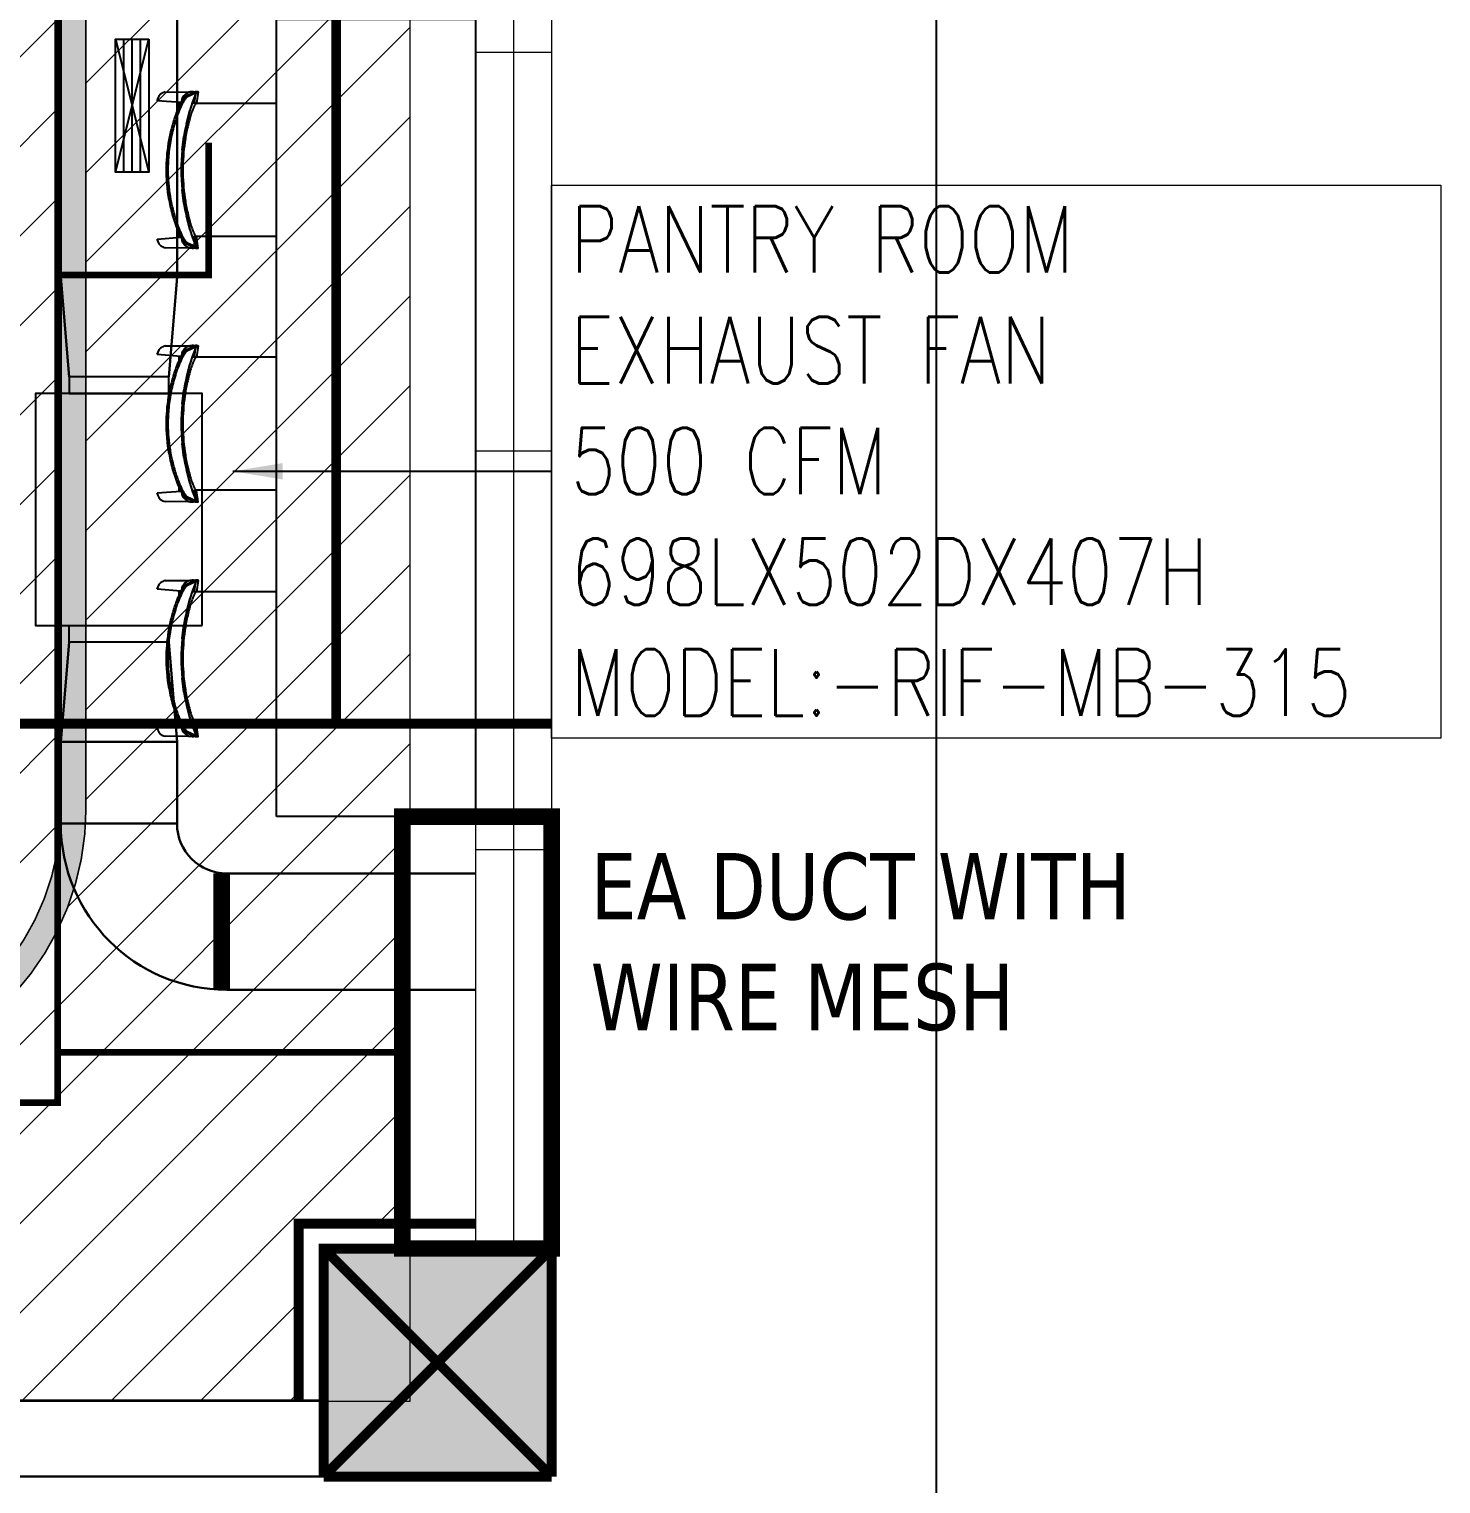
# Model space of a CAD drawing. Header units: millimetres. Extents: x 148480 to 578986, y 39883 to 155062.
# Drawn here: x 255545 to 259796, y 112159 to 116538 of the extents above; entities that cross this region are included whole.
import ezdxf

# ---------------------------------------------------------------- set-up
doc = ezdxf.new("R2010")
doc.units = ezdxf.units.MM
doc.header["$PDMODE"] = 34
doc.header["$PDSIZE"] = -1
doc.linetypes.add('CENTER', pattern=[2, 1.25, -0.25, 0.25, -0.25])
doc.linetypes.add('HIDDEN', pattern=[0.375, 0.25, -0.125])
for name, color, linetype in [('CEN', 252, 'CENTER'), ('CONC-WALL', 1, 'Continuous'), ('HATCH', 8, 'Continuous'), ('Hatch 01_UC', 7, 'Continuous'), ('HVAC-TEXT', 7, 'Continuous'), ('I - MODULAR', 44, 'Continuous'), ('Layer2', 4, 'Continuous'), ('Layer4', 6, 'Continuous'), ('M HVAC DRAIN PIPE', 30, 'Continuous'), ('M-HVAC ELLIPTICAL DUCT', 6, 'Continuous'), ('M-HVAC VRV PIPE', 4, 'Continuous'), ('M-HVAC-GRILLE', 30, 'Continuous')]:
    doc.layers.add(name, color=color, linetype=linetype)
doc.layers.add('glass', color=7, linetype='Continuous', lineweight=0, true_color=0x0000d6)
doc.layers.add('LinearLight', color=7, linetype='Continuous', lineweight=5, true_color=0xb41f08)
for name, color, linetype, lineweight in [('HVAC EA DUCT', 1, 'Continuous', 30), ('M-HVAC-EQUIP TEXT', 7, 'Continuous', 0), ('VRF -COPPER PIPE', 4, 'Continuous', 9)]:
    doc.layers.add(name, color=color, linetype=linetype, lineweight=lineweight)
doc.styles.add('HVAC TEXT', font='Romans.shx', dxfattribs={"width": 0.8, "height": 100})
doc.styles.add('ROMAND', font='romand__.ttf')
doc.styles.get("Standard").update_dxf_attribs({"font": 'arial.ttf'})
doc.dimstyles.new('Vayucon', dxfattribs={"dimtxt": 200, "dimasz": 150, "dimexe": 0, "dimexo": 0, "dimgap": 9e-05, "dimtad": 1, "dimdec": 0, "dimrnd": 5, "dimzin": 0, "dimdsep": 46, "dimtxsty": 'ROMAND', "dimcen": 90, "dimclrd": 42, "dimclre": 8, "dimclrt": 7, "dimadec": 0, "dimazin": 0, "dimtfac": 1, "dimtdec": 0, "dimtofl": 0, "dimtmove": 1, "dimatfit": 0, "dimfxl": 1, "dimtolj": 1, "dimtzin": 0, "dimarcsym": 0})

# ---------------------------------------------------------------- blocks, each defined once
blk = doc.blocks.new('GFC1')
at = {"layer": 'Hatch 01_UC', "linetype": 'Continuous'}
h = blk.add_hatch(color=8, dxfattribs=at)
h.dxf.hatch_style = 1
h.paths.add_polyline_path([(329750.9, 113167.5), (329064.7, 113167.5), (329064.7, 113853.7), (329750.9, 113853.7)])
at = {"layer": 'CEN', "color": 8, "linetype": 'Continuous', "lineweight": 0}
for p, q in [((329064.7, 113167.5), (329064.7, 113853.7)), ((329064.7, 113853.7), (329750.9, 113853.7)), ((329064.7, 113853.7), (329750.9, 113167.5)), ((329750.9, 113853.7), (329064.7, 113167.5)), ((329064.7, 113167.5), (329064.7, 113853.7)), ((329064.7, 113853.7), (329750.9, 113853.7)), ((329064.7, 113853.7), (329750.9, 113167.5)), ((329750.9, 113853.7), (329064.7, 113167.5)), ((329750.9, 113853.7), (329750.9, 113167.5)), ((329750.9, 113853.7), (329750.9, 113167.5)), ((329750.9, 113167.5), (329064.7, 113167.5)), ((329750.9, 113167.5), (329064.7, 113167.5))]:
    blk.add_line(p, q, dxfattribs=at)
at = {"layer": 'CEN', "color": 8, "linetype": 'HIDDEN', "lineweight": 0, "ltscale": 1500}
for points in [[(329102.2, 115433.7), (329102.2, 121385.2)], [(327482.2, 113163.7), (327482.2, 115433.7), (329752.2, 115433.7)]]:
    blk.add_lwpolyline(points, dxfattribs=at)
at = {"layer": 'CEN', "color": 8, "linetype": 'Continuous', "lineweight": 0}
for points in [[(329522.2, 113928.7), (328989.7, 113928.7), (328989.7, 113396.2)], [(329522.2, 113853.7), (329064.7, 113853.7), (329064.7, 113396.2)]]:
    blk.add_lwpolyline(points, dxfattribs=at)
at = {"layer": 'CEN', "color": 8, "linetype": 'Continuous'}
blk.add_point((328995.8, 113426), dxfattribs=at)
at = {"layer": 'CONC-WALL', "color": 8, "linetype": 'Continuous', "lineweight": 30}
for p, q in [((329064.7, 113396.2), (322020.9, 113396.2)), ((329064.7, 113167.5), (322020.9, 113167.5))]:
    blk.add_line(p, q, dxfattribs=at)
at = {"layer": 'DEFPOINTS', "color": 8, "linetype": 'Continuous'}
blk.add_lwpolyline([(330908.9, 62386.8), (289636.8, 62386.8), (289636.8, 144736.9), (330908.9, 144736.9)], close=True, dxfattribs=at)
at = {"layer": 'glass', "color": 8, "linetype": 'Continuous'}
for p, q in [((329522.2, 122978.3), (329522.2, 113853.7)), ((329636.5, 122978.3), (329636.5, 113853.7)), ((329750.9, 122978.3), (329750.9, 113853.7)), ((329750.9, 117453.7), (329522.2, 117453.7)), ((329750.9, 116253.7), (329522.2, 116253.7)), ((329750.9, 115053.7), (329522.2, 115053.7)), ((329750.9, 113853.7), (329522.2, 113853.7))]:
    blk.add_line(p, q, dxfattribs=at)
at = {"layer": 'I - MODULAR', "color": 8, "linetype": 'Continuous'}
for p, q in [((328635, 117302.4), (328562.8, 117308.1)), ((328587.4, 117334.3), (328666.4, 117334.8)), ((328629.5, 117291.5), (328629.5, 117302.8)), ((328657.2, 117334.5), (328667.3, 117334.9)), ((328668.7, 117334.9), (328672.9, 117334.9)), ((328672.9, 117334.9), (328668.7, 117334.9)), ((328673.9, 117332.7), (328680.5, 117332.6)), ((328680.5, 117332.6), (328673.9, 117332.7)), ((328922.2, 117299.8), (328677.5, 117299.8)), ((328681.3, 117300.5), (328681, 117299.8)), ((328686.8, 117334.8), (328681.3, 117300.5)), ((328651.3, 117239), (328661.9, 117279.4)), ((328638.5, 117159.5), (328643.9, 117200.9)), ((328636.1, 117078.9), (328636.1, 117120.7)), ((328643.9, 116998.7), (328638.5, 117040.2)), ((328661.8, 116920.9), (328651.3, 116960.7)), ((328629.5, 116896.8), (328629.5, 116908.2)), ((328680.3, 116865.4), (328675.5, 116899.8)), ((328922.2, 116899.8), (328677.5, 116899.8)), ((328681, 116899.8), (328681.3, 116899.2)), ((328686.8, 116864.8), (328681.3, 116899.2)), ((328562.8, 116891.6), (328635, 116897.3)), ((328666.4, 116864.8), (328587.4, 116865.4)), ((328667.3, 116864.8), (328657.2, 116865.2)), ((328672.9, 116864.8), (328668.7, 116864.8)), ((328668.7, 116864.8), (328672.9, 116864.8)), ((328680.5, 116867.1), (328673.9, 116867)), ((328673.9, 116867), (328680.5, 116867.1)), ((328587.4, 116570.4), (328666.4, 116570.9)), ((328657.2, 116570.6), (328667.3, 116571)), ((328668.7, 116571), (328672.9, 116571)), ((328672.9, 116571), (328668.7, 116571)), ((328673.9, 116568.7), (328680.5, 116568.7)), ((328680.5, 116568.7), (328673.9, 116568.7)), ((328686.8, 116570.9), (328681.3, 116536.6)), ((328635, 116538.5), (328562.8, 116544.1)), ((328629.5, 116527.6), (328629.5, 116538.9)), ((328651.3, 116475), (328661.9, 116515.5)), ((328922.2, 116535.9), (328677.5, 116535.9)), ((328681.3, 116536.6), (328681, 116535.9)), ((328638.5, 116395.5), (328643.9, 116437)), ((328636.1, 116315), (328636.1, 116356.8)), ((328643.9, 116234.8), (328638.5, 116276.3)), ((328661.8, 116157), (328651.3, 116196.8)), ((328562.8, 116127.7), (328635, 116133.4)), ((328629.5, 116132.9), (328629.5, 116144.3)), ((328680.3, 116101.4), (328675.5, 116135.9)), ((328922.2, 116135.9), (328677.5, 116135.9)), ((328681, 116135.9), (328681.3, 116135.3)), ((328686.8, 116100.9), (328681.3, 116135.3)), ((328666.4, 116100.9), (328587.4, 116101.5)), ((328667.3, 116100.9), (328657.2, 116101.3)), ((328672.9, 116100.8), (328668.7, 116100.8)), ((328668.7, 116100.8), (328672.9, 116100.8)), ((328680.5, 116103.2), (328673.9, 116103.1)), ((328673.9, 116103.1), (328680.5, 116103.2)), ((328587.4, 115864.2), (328666.4, 115864.7)), ((328657.2, 115864.4), (328667.3, 115864.8)), ((328668.7, 115864.8), (328672.9, 115864.8)), ((328672.9, 115864.8), (328668.7, 115864.8)), ((328673.9, 115862.6), (328680.5, 115862.5)), ((328680.5, 115862.5), (328673.9, 115862.6)), ((328686.8, 115864.7), (328681.3, 115830.4)), ((328635, 115832.3), (328562.8, 115838)), ((328629.5, 115821.4), (328629.5, 115832.7)), ((328651.3, 115768.9), (328661.9, 115809.3)), ((328922.2, 115829.7), (328677.5, 115829.7)), ((328681.3, 115830.4), (328681, 115829.7)), ((328638.5, 115689.3), (328643.9, 115730.8)), ((328636.1, 115608.8), (328636.1, 115650.6)), ((328643.9, 115528.6), (328638.5, 115570.1)), ((328661.8, 115450.8), (328651.3, 115490.6)), ((328562.8, 115421.5), (328635, 115427.2)), ((328629.5, 115426.7), (328629.5, 115438.1)), ((328680.3, 115395.2), (328675.5, 115429.7)), ((328922.2, 115429.7), (328677.5, 115429.7)), ((328681, 115429.7), (328681.3, 115429.1)), ((328686.8, 115394.7), (328681.3, 115429.1)), ((328666.4, 115394.7), (328587.4, 115395.3)), ((328667.3, 115394.7), (328657.2, 115395.1)), ((328672.9, 115394.7), (328668.7, 115394.7)), ((328668.7, 115394.7), (328672.9, 115394.7)), ((328680.5, 115397), (328673.9, 115396.9)), ((328673.9, 115396.9), (328680.5, 115397))]:
    blk.add_line(p, q, dxfattribs=at)
blk.add_lwpolyline([(328922.2, 115153.7), (328922.2, 117553.7), (329522.2, 117553.7), (329522.2, 115153.7)], close=True, dxfattribs=at)
at = {"layer": 'I - MODULAR', "color": 8, "linetype": 'Continuous', "flags": 128}
for points in [[(328675.2, 117299.8), (328680.1, 117333.9), (328680.2, 117334.3)], [(328675.2, 116535.9), (328680.1, 116570), (328680.2, 116570.4)], [(328675.2, 115829.7), (328680.1, 115863.8), (328680.2, 115864.2)]]:
    blk.add_lwpolyline(points, dxfattribs=at)
at = {"layer": 'I - MODULAR', "color": 8, "linetype": 'Continuous'}
for centre, radius, start, end in [((328594.3, 117303.2), 31.9, 116.628, 171.1714), ((328594.3, 117303.2), 31.9, 102.4221, 116.628), ((328668.7, 117302.3), 32.6, 90, 172.4198), ((328668.7, 117302.3), 32.6, 90, 172.4198), ((328594.3, 116896.5), 31.9, 188.8286, 243.372), ((328594.3, 116896.5), 31.9, 243.372, 257.5779), ((328668.7, 116897.4), 32.6, 187.5802, 270), ((328668.7, 116897.4), 32.6, 187.5802, 270), ((328594.3, 116539.3), 31.9, 116.628, 171.1714), ((328594.3, 116539.3), 31.9, 102.4221, 116.628), ((328668.7, 116538.4), 32.6, 90, 172.4198), ((328668.7, 116538.4), 32.6, 90, 172.4198), ((328594.3, 116132.6), 31.9, 188.8286, 243.372), ((328668.7, 116133.4), 32.6, 187.5802, 270), ((328668.7, 116133.4), 32.6, 187.5802, 270), ((328594.3, 116132.6), 31.9, 243.372, 257.5779), ((328594.3, 115833.1), 31.9, 116.628, 171.1714), ((328594.3, 115833.1), 31.9, 102.4221, 116.628), ((328668.7, 115832.2), 32.6, 90, 172.4198), ((328668.7, 115832.2), 32.6, 90, 172.4198), ((328594.3, 115426.4), 31.9, 188.8286, 243.372), ((328668.7, 115427.3), 32.6, 187.5802, 270), ((328668.7, 115427.3), 32.6, 187.5802, 270), ((328594.3, 115426.4), 31.9, 243.372, 257.5779)]:
    blk.add_arc(centre, radius, start, end, dxfattribs=at)
for centre in [(329244.9, 117099.8), (329244.9, 116335.9), (329244.9, 115629.7)]:
    blk.add_ellipse(centre, major_axis=(0, 618.5), ratio=0.984957, start_param=1.184993, end_param=1.9566, dxfattribs=at)
for points, knots in [([(328647.5, 117320.5), (328646.8, 117320.2), (328645.6, 117319), (328643.3, 117316), (328641.3, 117313.2), (328639.5, 117310.4), (328638, 117307.9), (328636.8, 117305.9), (328635.6, 117303.7), (328634, 117300.8), (328632, 117296.9), (328629.6, 117291.9), (328626.3, 117284.9), (328624.1, 117279.3), (328622.6, 117275.6)], [0, 0, 0, 0, 0.166667, 0.25, 0.333333, 0.416667, 0.458333, 0.5, 0.541667, 0.583333, 0.666667, 0.75, 0.833333, 1, 1, 1, 1]), ([(328629.3, 117275.6), (328630.8, 117279.3), (328633.1, 117284.9), (328636.3, 117291.9), (328638.8, 117296.9), (328640.8, 117300.8), (328642.5, 117303.7), (328643.7, 117305.8), (328644.8, 117307.8), (328646.4, 117310.3), (328648.2, 117313.2), (328650.2, 117316), (328652.5, 117319), (328653.8, 117320.2), (328654.4, 117320.5)], [0, 0, 0, 0, 0.166667, 0.25, 0.333333, 0.416667, 0.458333, 0.5, 0.541667, 0.583333, 0.666667, 0.75, 0.833333, 1, 1, 1, 1]), ([(328672.2, 117331.8), (328670, 117330.7), (328664.9, 117328.3), (328656.7, 117324.5), (328650.6, 117321.8), (328647.5, 117320.5)], [0.0693294, 0.0693294, 0.0693294, 0.0693294, 0.3333333, 0.6666667, 1, 1, 1, 1]), ([(328680, 117299.8), (328679.8, 117299.8), (328679.1, 117299.2), (328677.6, 117296.9), (328676.2, 117294.3), (328675, 117292), (328673.7, 117289.4), (328672.4, 117286.4), (328671, 117283.3), (328669.2, 117278.8), (328666.9, 117272.6), (328665.3, 117267.4), (328664.5, 117264.8)], [0, 0, 0, 0, 0.142857, 0.285714, 0.357143, 0.428571, 0.5, 0.571429, 0.642857, 0.714286, 0.857143, 1, 1, 1, 1]), ([(328681.2, 117300.5), (328681, 117300.4), (328678.8, 117300.3), (328673.2, 117300.2), (328669.8, 117300.2)], [-0.6666667, -0.6666667, -0.6666667, -0.6666667, -0.3333333, -0.0366578, -0.0366578, -0.0366578, -0.0366578]), ([(328622.6, 117275.6), (328617.9, 117263.1), (328609.5, 117237.9), (328596.7, 117186.1), (328587.7, 117113.3), (328592.4, 117036.5), (328606.5, 116971.3), (328616.7, 116939.7), (328622.6, 116924.1)], [0, 0, 0, 0, 0.111111, 0.222222, 0.444444, 0.722222, 0.861111, 1, 1, 1, 1]), ([(328629.3, 116924.1), (328624.6, 116936.5), (328616, 116961.8), (328603, 117013.5), (328596.1, 117069.8), (328596.7, 117129.8), (328602.3, 117179.5), (328613, 117228.4), (328623.4, 117260), (328629.3, 117275.6)], [0, 0, 0, 0, 0.111111, 0.222222, 0.444444, 0.583333, 0.722222, 0.861111, 1, 1, 1, 1]), ([(328664.5, 117264.8), (328660.5, 117251.4), (328653.6, 117224.5), (328643.6, 117169.5), (328638.6, 117099.8), (328643.6, 117030.1), (328653.6, 116975.2), (328660.5, 116948.2), (328664.5, 116934.8)], [0, 0, 0, 0, 0.125, 0.25, 0.5, 0.75, 0.875, 1, 1, 1, 1]), ([(328622.6, 116924.1), (328624.1, 116920.3), (328626.3, 116914.8), (328629.6, 116907.8), (328632, 116902.8), (328634, 116898.8), (328635.6, 116895.9), (328636.8, 116893.8), (328638, 116891.8), (328639.5, 116889.3), (328641.3, 116886.5), (328643.3, 116883.6), (328645.6, 116880.7), (328646.8, 116879.5), (328647.5, 116879.2)], [0, 0, 0, 0, 0.166667, 0.25, 0.333333, 0.416667, 0.458333, 0.5, 0.541667, 0.583333, 0.666667, 0.75, 0.833333, 1, 1, 1, 1]), ([(328654.4, 116879.2), (328653.8, 116879.5), (328652.5, 116880.7), (328650.2, 116883.6), (328648.2, 116886.5), (328646.4, 116889.3), (328644.8, 116891.8), (328643.7, 116893.8), (328642.5, 116895.9), (328640.8, 116898.9), (328638.8, 116902.8), (328636.3, 116907.8), (328633.1, 116914.8), (328630.8, 116920.3), (328629.3, 116924.1)], [0, 0, 0, 0, 0.166667, 0.25, 0.333333, 0.416667, 0.458333, 0.5, 0.541667, 0.583333, 0.666667, 0.75, 0.833333, 1, 1, 1, 1]), ([(328664.5, 116934.8), (328665.3, 116932.2), (328666.9, 116927), (328669.2, 116920.9), (328671, 116916.4), (328672.4, 116913.2), (328673.7, 116910.3), (328675, 116907.7), (328676.2, 116905.4), (328677.6, 116902.8), (328679.1, 116900.5), (328679.8, 116899.8), (328680, 116899.8)], [0, 0, 0, 0, 0.142857, 0.285714, 0.357143, 0.428571, 0.5, 0.571429, 0.642857, 0.714286, 0.857143, 1, 1, 1, 1]), ([(328669.8, 116899.5), (328673.2, 116899.4), (328678.8, 116899.3), (328681, 116899.2), (328681.2, 116899.2)], [-0.9633418, -0.9633418, -0.9633418, -0.9633418, -0.6666667, -0.3333333, -0.3333333, -0.3333333, -0.3333333]), ([(328647.5, 116879.2), (328650.6, 116877.8), (328656.7, 116875.1), (328664.9, 116871.4), (328670, 116868.9), (328672.2, 116867.8)], [0, 0, 0, 0, 0.3333333, 0.6666667, 0.9304775, 0.9304775, 0.9304775, 0.9304775]), ([(328672.1, 116868.2), (328672.1, 116868.1), (328672.3, 116868), (328672.7, 116867.7), (328673.3, 116867.2), (328673.8, 116866.9), (328674.1, 116866.7)], [-0.3333333, -0.3333333, -0.3333333, -0.3333333, -0.2916667, -0.25, -0.1666667, 0, 0, 0, 0]), ([(328647.5, 116556.6), (328646.8, 116556.3), (328645.6, 116555.1), (328643.3, 116552.1), (328641.3, 116549.3), (328639.5, 116546.4), (328638, 116543.9), (328636.8, 116541.9), (328635.6, 116539.8), (328634, 116536.9), (328632, 116533), (328629.6, 116528), (328626.3, 116521), (328624.1, 116515.4), (328622.6, 116511.7)], [0, 0, 0, 0, 0.166667, 0.25, 0.333333, 0.416667, 0.458333, 0.5, 0.541667, 0.583333, 0.666667, 0.75, 0.833333, 1, 1, 1, 1]), ([(328629.3, 116511.7), (328630.8, 116515.4), (328633.1, 116521), (328636.3, 116528), (328638.8, 116533), (328640.8, 116536.9), (328642.5, 116539.8), (328643.7, 116541.9), (328644.8, 116543.9), (328646.4, 116546.4), (328648.2, 116549.3), (328650.2, 116552.1), (328652.5, 116555.1), (328653.8, 116556.3), (328654.4, 116556.6)], [0, 0, 0, 0, 0.166667, 0.25, 0.333333, 0.416667, 0.458333, 0.5, 0.541667, 0.583333, 0.666667, 0.75, 0.833333, 1, 1, 1, 1]), ([(328672.2, 116567.9), (328670, 116566.8), (328664.9, 116564.4), (328656.7, 116560.6), (328650.6, 116557.9), (328647.5, 116556.6)], [0.0693294, 0.0693294, 0.0693294, 0.0693294, 0.3333333, 0.6666667, 1, 1, 1, 1]), ([(328622.6, 116511.7), (328617.9, 116499.2), (328609.5, 116474), (328596.7, 116422.2), (328587.7, 116349.3), (328592.4, 116272.6), (328606.5, 116207.4), (328616.7, 116175.8), (328622.6, 116160.2)], [0, 0, 0, 0, 0.111111, 0.222222, 0.444444, 0.722222, 0.861111, 1, 1, 1, 1]), ([(328629.3, 116160.2), (328624.6, 116172.6), (328616, 116197.8), (328603, 116249.6), (328596.1, 116305.9), (328596.7, 116365.9), (328602.3, 116415.6), (328613, 116464.5), (328623.4, 116496.1), (328629.3, 116511.7)], [0, 0, 0, 0, 0.111111, 0.222222, 0.444444, 0.583333, 0.722222, 0.861111, 1, 1, 1, 1]), ([(328680, 116535.9), (328679.8, 116535.9), (328679.1, 116535.3), (328677.6, 116533), (328676.2, 116530.4), (328675, 116528.1), (328673.7, 116525.4), (328672.4, 116522.5), (328671, 116519.4), (328669.2, 116514.8), (328666.9, 116508.7), (328665.3, 116503.5), (328664.5, 116500.9)], [0, 0, 0, 0, 0.142857, 0.285714, 0.357143, 0.428571, 0.5, 0.571429, 0.642857, 0.714286, 0.857143, 1, 1, 1, 1]), ([(328681.2, 116536.6), (328681, 116536.5), (328678.8, 116536.4), (328673.2, 116536.3), (328669.8, 116536.3)], [-0.6666667, -0.6666667, -0.6666667, -0.6666667, -0.3333333, -0.0366578, -0.0366578, -0.0366578, -0.0366578]), ([(328664.5, 116500.9), (328660.5, 116487.5), (328653.6, 116460.5), (328643.6, 116405.6), (328638.6, 116335.9), (328643.6, 116266.2), (328653.6, 116211.3), (328660.5, 116184.3), (328664.5, 116170.9)], [0, 0, 0, 0, 0.125, 0.25, 0.5, 0.75, 0.875, 1, 1, 1, 1]), ([(328622.6, 116160.2), (328624.1, 116156.4), (328626.3, 116150.9), (328629.6, 116143.8), (328632, 116138.8), (328634, 116134.9), (328635.6, 116132), (328636.8, 116129.9), (328638, 116127.9), (328639.5, 116125.4), (328641.3, 116122.6), (328643.3, 116119.7), (328645.6, 116116.7), (328646.8, 116115.5), (328647.5, 116115.3)], [0, 0, 0, 0, 0.166667, 0.25, 0.333333, 0.416667, 0.458333, 0.5, 0.541667, 0.583333, 0.666667, 0.75, 0.833333, 1, 1, 1, 1]), ([(328654.4, 116115.3), (328653.8, 116115.5), (328652.5, 116116.7), (328650.2, 116119.7), (328648.2, 116122.6), (328646.4, 116125.4), (328644.8, 116127.9), (328643.7, 116129.9), (328642.5, 116132), (328640.8, 116134.9), (328638.8, 116138.8), (328636.3, 116143.9), (328633.1, 116150.9), (328630.8, 116156.4), (328629.3, 116160.2)], [0, 0, 0, 0, 0.166667, 0.25, 0.333333, 0.416667, 0.458333, 0.5, 0.541667, 0.583333, 0.666667, 0.75, 0.833333, 1, 1, 1, 1]), ([(328664.5, 116170.9), (328665.3, 116168.3), (328666.9, 116163.1), (328669.2, 116157), (328671, 116152.5), (328672.4, 116149.3), (328673.7, 116146.4), (328675, 116143.8), (328676.2, 116141.5), (328677.6, 116138.8), (328679.1, 116136.6), (328679.8, 116135.9), (328680, 116135.9)], [0, 0, 0, 0, 0.142857, 0.285714, 0.357143, 0.428571, 0.5, 0.571429, 0.642857, 0.714286, 0.857143, 1, 1, 1, 1]), ([(328647.5, 116115.3), (328650.6, 116113.9), (328656.7, 116111.2), (328664.9, 116107.4), (328670, 116105), (328672.2, 116103.9)], [0, 0, 0, 0, 0.3333333, 0.6666667, 0.9304775, 0.9304775, 0.9304775, 0.9304775]), ([(328669.8, 116135.6), (328673.2, 116135.5), (328678.8, 116135.4), (328681, 116135.3), (328681.2, 116135.3)], [-0.9633418, -0.9633418, -0.9633418, -0.9633418, -0.6666667, -0.3333333, -0.3333333, -0.3333333, -0.3333333]), ([(328672.1, 116104.3), (328672.1, 116104.2), (328672.3, 116104), (328672.7, 116103.7), (328673.3, 116103.3), (328673.8, 116102.9), (328674.1, 116102.8)], [-0.3333333, -0.3333333, -0.3333333, -0.3333333, -0.2916667, -0.25, -0.1666667, 0, 0, 0, 0]), ([(328647.5, 115850.4), (328646.8, 115850.1), (328645.6, 115848.9), (328643.3, 115845.9), (328641.3, 115843.1), (328639.5, 115840.3), (328638, 115837.7), (328636.8, 115835.8), (328635.6, 115833.6), (328634, 115830.7), (328632, 115826.8), (328629.6, 115821.8), (328626.3, 115814.8), (328624.1, 115809.2), (328622.6, 115805.5)], [0, 0, 0, 0, 0.166667, 0.25, 0.333333, 0.416667, 0.458333, 0.5, 0.541667, 0.583333, 0.666667, 0.75, 0.833333, 1, 1, 1, 1]), ([(328629.3, 115805.5), (328630.8, 115809.2), (328633.1, 115814.8), (328636.3, 115821.8), (328638.8, 115826.8), (328640.8, 115830.7), (328642.5, 115833.6), (328643.7, 115835.7), (328644.8, 115837.7), (328646.4, 115840.2), (328648.2, 115843.1), (328650.2, 115845.9), (328652.5, 115848.9), (328653.8, 115850.1), (328654.4, 115850.4)], [0, 0, 0, 0, 0.166667, 0.25, 0.333333, 0.416667, 0.458333, 0.5, 0.541667, 0.583333, 0.666667, 0.75, 0.833333, 1, 1, 1, 1]), ([(328672.2, 115861.7), (328670, 115860.6), (328664.9, 115858.2), (328656.7, 115854.4), (328650.6, 115851.7), (328647.5, 115850.4)], [0.0693294, 0.0693294, 0.0693294, 0.0693294, 0.3333333, 0.6666667, 1, 1, 1, 1]), ([(328622.6, 115805.5), (328617.9, 115793), (328609.5, 115767.8), (328596.7, 115716), (328587.7, 115643.1), (328592.4, 115566.4), (328606.5, 115501.2), (328616.7, 115469.6), (328622.6, 115454)], [0, 0, 0, 0, 0.111111, 0.222222, 0.444444, 0.722222, 0.861111, 1, 1, 1, 1]), ([(328629.3, 115454), (328624.6, 115466.4), (328616, 115491.6), (328603, 115543.4), (328596.1, 115599.7), (328596.7, 115659.7), (328602.3, 115709.4), (328613, 115758.3), (328623.4, 115789.9), (328629.3, 115805.5)], [0, 0, 0, 0, 0.111111, 0.222222, 0.444444, 0.583333, 0.722222, 0.861111, 1, 1, 1, 1]), ([(328680, 115829.7), (328679.8, 115829.7), (328679.1, 115829.1), (328677.6, 115826.8), (328676.2, 115824.2), (328675, 115821.9), (328673.7, 115819.3), (328672.4, 115816.3), (328671, 115813.2), (328669.2, 115808.7), (328666.9, 115802.5), (328665.3, 115797.3), (328664.5, 115794.7)], [0, 0, 0, 0, 0.142857, 0.285714, 0.357143, 0.428571, 0.5, 0.571429, 0.642857, 0.714286, 0.857143, 1, 1, 1, 1]), ([(328681.2, 115830.4), (328681, 115830.3), (328678.8, 115830.2), (328673.2, 115830.1), (328669.8, 115830.1)], [-0.6666667, -0.6666667, -0.6666667, -0.6666667, -0.3333333, -0.0366578, -0.0366578, -0.0366578, -0.0366578]), ([(328664.5, 115794.7), (328660.5, 115781.3), (328653.6, 115754.4), (328643.6, 115699.4), (328638.6, 115629.7), (328643.6, 115560), (328653.6, 115505.1), (328660.5, 115478.1), (328664.5, 115464.7)], [0, 0, 0, 0, 0.125, 0.25, 0.5, 0.75, 0.875, 1, 1, 1, 1]), ([(328622.6, 115454), (328624.1, 115450.2), (328626.3, 115444.7), (328629.6, 115437.7), (328632, 115432.7), (328634, 115428.7), (328635.6, 115425.8), (328636.8, 115423.7), (328638, 115421.7), (328639.5, 115419.2), (328641.3, 115416.4), (328643.3, 115413.5), (328645.6, 115410.6), (328646.8, 115409.4), (328647.5, 115409.1)], [0, 0, 0, 0, 0.166667, 0.25, 0.333333, 0.416667, 0.458333, 0.5, 0.541667, 0.583333, 0.666667, 0.75, 0.833333, 1, 1, 1, 1]), ([(328654.4, 115409.1), (328653.8, 115409.4), (328652.5, 115410.6), (328650.2, 115413.5), (328648.2, 115416.4), (328646.4, 115419.2), (328644.8, 115421.7), (328643.7, 115423.7), (328642.5, 115425.8), (328640.8, 115428.8), (328638.8, 115432.7), (328636.3, 115437.7), (328633.1, 115444.7), (328630.8, 115450.2), (328629.3, 115454)], [0, 0, 0, 0, 0.166667, 0.25, 0.333333, 0.416667, 0.458333, 0.5, 0.541667, 0.583333, 0.666667, 0.75, 0.833333, 1, 1, 1, 1]), ([(328664.5, 115464.7), (328665.3, 115462.1), (328666.9, 115456.9), (328669.2, 115450.8), (328671, 115446.3), (328672.4, 115443.1), (328673.7, 115440.2), (328675, 115437.6), (328676.2, 115435.3), (328677.6, 115432.7), (328679.1, 115430.4), (328679.8, 115429.7), (328680, 115429.7)], [0, 0, 0, 0, 0.142857, 0.285714, 0.357143, 0.428571, 0.5, 0.571429, 0.642857, 0.714286, 0.857143, 1, 1, 1, 1]), ([(328669.8, 115429.4), (328673.2, 115429.3), (328678.8, 115429.2), (328681, 115429.1), (328681.2, 115429.1)], [-0.9633418, -0.9633418, -0.9633418, -0.9633418, -0.6666667, -0.3333333, -0.3333333, -0.3333333, -0.3333333]), ([(328647.5, 115409.1), (328650.6, 115407.7), (328656.7, 115405), (328664.9, 115401.2), (328670, 115398.8), (328672.2, 115397.7)], [0, 0, 0, 0, 0.3333333, 0.6666667, 0.9304775, 0.9304775, 0.9304775, 0.9304775]), ([(328672.1, 115398.1), (328672.1, 115398), (328672.3, 115397.9), (328672.7, 115397.6), (328673.3, 115397.1), (328673.8, 115396.8), (328674.1, 115396.6)], [-0.3333333, -0.3333333, -0.3333333, -0.3333333, -0.2916667, -0.25, -0.1666667, 0, 0, 0, 0])]:
    blk.add_open_spline(points, degree=3, knots=knots, dxfattribs=at)
for points in [[(328654.4, 117320.5), (328657.5, 117321.8), (328663.5, 117324.5), (328672.2, 117328.5), (328677.8, 117331.2), (328680.5, 117332.6)], [(328672.9, 117334.9), (328675.1, 117334.9), (328678.5, 117334.9), (328680.7, 117334.8), (328680.2, 117334.8), (328679.4, 117334.8)], [(328673.1, 117332.3), (328673.5, 117332.6), (328673.8, 117332.8), (328674.1, 117333)], [(328675.7, 117333.4), (328675.2, 117333.1), (328674.6, 117332.9), (328673.9, 117332.7)], [(328674.1, 117333), (328674.8, 117333.3), (328676.3, 117333.8), (328677.4, 117333.9), (328677.8, 117334)], [(328679.4, 117334.8), (328679.2, 117334.8), (328678.6, 117334.7), (328677.8, 117334.3), (328677.3, 117334.1)], [(328677.8, 117334), (328678.9, 117334.1), (328680.4, 117334.2), (328680.3, 117334.4), (328679.9, 117334.4)], [(328678.7, 117299.8), (328680, 117299.8), (328681.5, 117299.8), (328680.8, 117299.8), (328680, 117299.8)], [(328686, 117334.8), (328686.7, 117334.8), (328687.2, 117334.8), (328684.8, 117334.9), (328681.3, 117334.9), (328679, 117334.9)], [(328680.5, 117332.6), (328681.2, 117332.8), (328682.4, 117333.3), (328683.5, 117333.8), (328684, 117334.1)], [(328684, 117334.1), (328684.4, 117334.3), (328685.2, 117334.7), (328685.7, 117334.8), (328686, 117334.8)], [(328680, 116899.8), (328680.8, 116899.8), (328681.5, 116899.8), (328680, 116899.8), (328678.7, 116899.8)], [(328680.5, 116867.1), (328677.8, 116868.4), (328672.2, 116871.1), (328663.5, 116875.2), (328657.5, 116877.8), (328654.4, 116879.2)], [(328679.4, 116864.9), (328680.2, 116864.9), (328680.7, 116864.8), (328678.5, 116864.8), (328675.1, 116864.8), (328672.9, 116864.8)], [(328673.9, 116867), (328674.6, 116866.8), (328675.2, 116866.5), (328675.7, 116866.3)], [(328677.8, 116865.7), (328677.4, 116865.7), (328676.3, 116865.8), (328674.8, 116866.3), (328674.1, 116866.7)], [(328677.3, 116865.6), (328677.8, 116865.4), (328678.6, 116865), (328679.2, 116864.9), (328679.4, 116864.9)], [(328679.9, 116865.2), (328680.3, 116865.3), (328680.4, 116865.5), (328678.9, 116865.6), (328677.8, 116865.7)], [(328679, 116864.8), (328681.3, 116864.8), (328684.8, 116864.8), (328687.2, 116864.8), (328686.7, 116864.9), (328686, 116864.9)], [(328684, 116865.6), (328683.5, 116865.9), (328682.4, 116866.3), (328681.2, 116866.8), (328680.5, 116867.1)], [(328686, 116864.9), (328685.7, 116864.9), (328685.2, 116865), (328684.4, 116865.4), (328684, 116865.6)], [(328654.4, 116556.6), (328657.5, 116557.9), (328663.5, 116560.6), (328672.2, 116564.6), (328677.8, 116567.3), (328680.5, 116568.7)], [(328672.9, 116571), (328675.1, 116571), (328678.5, 116570.9), (328680.7, 116570.9), (328680.2, 116570.9), (328679.4, 116570.9)], [(328673.1, 116568.4), (328673.5, 116568.7), (328673.8, 116568.9), (328674.1, 116569.1)], [(328675.7, 116569.4), (328675.2, 116569.2), (328674.6, 116569), (328673.9, 116568.7)], [(328674.1, 116569.1), (328674.8, 116569.4), (328676.3, 116569.9), (328677.4, 116570), (328677.8, 116570.1)], [(328679.4, 116570.9), (328679.2, 116570.9), (328678.6, 116570.7), (328677.8, 116570.4), (328677.3, 116570.1)], [(328677.8, 116570.1), (328678.9, 116570.1), (328680.4, 116570.3), (328680.3, 116570.4), (328679.9, 116570.5)], [(328686, 116570.9), (328686.7, 116570.9), (328687.2, 116570.9), (328684.8, 116570.9), (328681.3, 116571), (328679, 116571)], [(328680.5, 116568.7), (328681.2, 116568.9), (328682.4, 116569.4), (328683.5, 116569.9), (328684, 116570.1)], [(328684, 116570.1), (328684.4, 116570.4), (328685.2, 116570.7), (328685.7, 116570.9), (328686, 116570.9)], [(328678.7, 116535.9), (328680, 116535.9), (328681.5, 116535.9), (328680.8, 116535.9), (328680, 116535.9)], [(328680.5, 116103.2), (328677.8, 116104.5), (328672.2, 116107.2), (328663.5, 116111.2), (328657.5, 116113.9), (328654.4, 116115.3)], [(328680, 116135.9), (328680.8, 116135.9), (328681.5, 116135.9), (328680, 116135.9), (328678.7, 116135.9)], [(328679.4, 116101), (328680.2, 116100.9), (328680.7, 116100.9), (328678.5, 116100.9), (328675.1, 116100.9), (328672.9, 116100.8)], [(328673.9, 116103.1), (328674.6, 116102.9), (328675.2, 116102.6), (328675.7, 116102.4)], [(328677.8, 116101.8), (328677.4, 116101.8), (328676.3, 116101.9), (328674.8, 116102.4), (328674.1, 116102.8)], [(328677.3, 116101.7), (328677.8, 116101.5), (328678.6, 116101.1), (328679.2, 116101), (328679.4, 116101)], [(328679.9, 116101.3), (328680.3, 116101.4), (328680.4, 116101.5), (328678.9, 116101.7), (328677.8, 116101.8)], [(328679, 116100.8), (328681.3, 116100.9), (328684.8, 116100.9), (328687.2, 116100.9), (328686.7, 116100.9), (328686, 116101)], [(328684, 116101.7), (328683.5, 116101.9), (328682.4, 116102.4), (328681.2, 116102.9), (328680.5, 116103.2)], [(328686, 116101), (328685.7, 116101), (328685.2, 116101.1), (328684.4, 116101.5), (328684, 116101.7)], [(328654.4, 115850.4), (328657.5, 115851.7), (328663.5, 115854.4), (328672.2, 115858.4), (328677.8, 115861.1), (328680.5, 115862.5)], [(328672.9, 115864.8), (328675.1, 115864.8), (328678.5, 115864.8), (328680.7, 115864.7), (328680.2, 115864.7), (328679.4, 115864.7)], [(328673.1, 115862.2), (328673.5, 115862.5), (328673.8, 115862.7), (328674.1, 115862.9)], [(328675.7, 115863.2), (328675.2, 115863), (328674.6, 115862.8), (328673.9, 115862.6)], [(328674.1, 115862.9), (328674.8, 115863.2), (328676.3, 115863.7), (328677.4, 115863.8), (328677.8, 115863.9)], [(328679.4, 115864.7), (328679.2, 115864.7), (328678.6, 115864.5), (328677.8, 115864.2), (328677.3, 115863.9)], [(328677.8, 115863.9), (328678.9, 115864), (328680.4, 115864.1), (328680.3, 115864.3), (328679.9, 115864.3)], [(328686, 115864.7), (328686.7, 115864.7), (328687.2, 115864.7), (328684.8, 115864.8), (328681.3, 115864.8), (328679, 115864.8)], [(328680.5, 115862.5), (328681.2, 115862.7), (328682.4, 115863.2), (328683.5, 115863.7), (328684, 115863.9)], [(328684, 115863.9), (328684.4, 115864.2), (328685.2, 115864.5), (328685.7, 115864.7), (328686, 115864.7)], [(328678.7, 115829.7), (328680, 115829.7), (328681.5, 115829.7), (328680.8, 115829.7), (328680, 115829.7)], [(328680, 115429.7), (328680.8, 115429.7), (328681.5, 115429.7), (328680, 115429.7), (328678.7, 115429.7)], [(328680.5, 115397), (328677.8, 115398.3), (328672.2, 115401), (328663.5, 115405.1), (328657.5, 115407.7), (328654.4, 115409.1)], [(328679.4, 115394.8), (328680.2, 115394.8), (328680.7, 115394.7), (328678.5, 115394.7), (328675.1, 115394.7), (328672.9, 115394.7)], [(328673.9, 115396.9), (328674.6, 115396.7), (328675.2, 115396.4), (328675.7, 115396.2)], [(328677.8, 115395.6), (328677.4, 115395.6), (328676.3, 115395.7), (328674.8, 115396.2), (328674.1, 115396.6)], [(328677.3, 115395.5), (328677.8, 115395.3), (328678.6, 115394.9), (328679.2, 115394.8), (328679.4, 115394.8)], [(328679.9, 115395.1), (328680.3, 115395.2), (328680.4, 115395.3), (328678.9, 115395.5), (328677.8, 115395.6)], [(328679, 115394.7), (328681.3, 115394.7), (328684.8, 115394.7), (328687.2, 115394.7), (328686.7, 115394.8), (328686, 115394.8)], [(328684, 115395.5), (328683.5, 115395.8), (328682.4, 115396.2), (328681.2, 115396.7), (328680.5, 115397)], [(328686, 115394.8), (328685.7, 115394.8), (328685.2, 115394.9), (328684.4, 115395.3), (328684, 115395.5)]]:
    blk.add_open_spline(points, degree=3, dxfattribs=at)
blk = doc.blocks.new('celling')
at = {"layer": 'HATCH'}
h = blk.add_hatch(color=8, dxfattribs=at)
h.dxf.hatch_style = 1
edge = h.paths.add_edge_path(flags=16)
edge.add_line((332844, 71504.1), (332844, 62144.6))
edge.add_ellipse((333594, 62144.6), major_axis=(750, 0), ratio=1, start_angle=180, end_angle=270)
edge.add_line((333594, 61394.6), (337293.7, 61394.6))
edge.add_ellipse((337293.7, 62144.6), major_axis=(750, 0), ratio=1, start_angle=270, end_angle=360)
edge.add_line((338043.7, 62144.6), (338043.7, 71504.1))
edge.add_ellipse((337293.7, 71504.1), major_axis=(750, 0), ratio=1, start_angle=0, end_angle=90)
edge.add_line((337293.7, 72254.1), (333594, 72254.1))
edge.add_ellipse((333594, 71504.1), major_axis=(750, 0), ratio=1, start_angle=90, end_angle=180)
edge = h.paths.add_edge_path()
edge.add_line((332769, 71504.1), (332769, 62144.6))
edge.add_ellipse((333594, 62144.6), major_axis=(825, 0), ratio=1, start_angle=180, end_angle=270)
edge.add_line((333594, 61319.6), (337293.7, 61319.6))
edge.add_ellipse((337293.7, 62144.6), major_axis=(825, 0), ratio=1, start_angle=270, end_angle=360)
edge.add_line((338118.7, 62144.6), (338118.7, 71504.1))
edge.add_ellipse((337293.7, 71504.1), major_axis=(825, 0), ratio=1, start_angle=0, end_angle=90)
edge.add_line((337293.7, 72329.1), (333594, 72329.1))
edge.add_ellipse((333594, 71504.1), major_axis=(825, 0), ratio=1, start_angle=90, end_angle=180)
at = {"layer": 'Hatch 01_UC', "linetype": 'Continuous', "lineweight": 0, "transparency": 33554597}
h = blk.add_hatch(dxfattribs=at)
h.set_pattern_fill('ANSI31', color=8, scale=60, angle=180)
h.set_pattern_definition([(225, (368922.34, 87872.28), (134.70384, -134.70384), [])])
edge = h.paths.add_edge_path(flags=16)
edge.add_line((332769, 71504.1), (332769, 62144.6))
edge.add_ellipse((333594, 62144.6), major_axis=(825, 0), ratio=1, start_angle=180, end_angle=270)
edge.add_line((333594, 61319.6), (337293.7, 61319.6))
edge.add_ellipse((337293.7, 62144.6), major_axis=(825, 0), ratio=1, start_angle=270, end_angle=360)
edge.add_line((338118.7, 62144.6), (338118.7, 71504.1))
edge.add_ellipse((337293.7, 71504.1), major_axis=(825, 0), ratio=1, start_angle=0, end_angle=90)
edge.add_line((337293.7, 72329.1), (333594, 72329.1))
edge.add_ellipse((333594, 71504.1), major_axis=(825, 0), ratio=1, start_angle=90, end_angle=180)
h.paths.add_polyline_path([(338525.9, 73284.1), (331794, 73284.1), (331794, 66987.4), (331794, 60362.1), (338762.7, 60362.1), (338762.7, 60894.6), (339095.2, 60894.6), (339095.2, 69869.1), (338534, 69869.1), (338534, 70934.1), (339093.7, 70934.1), (339093.7, 73284.1)])
h = blk.add_hatch(dxfattribs=at)
h.set_pattern_fill('ANSI31', color=8, scale=60, angle=180)
h.set_pattern_definition([(225, (-25813.7, -9e-10), (134.70384, -134.70384), [])])
edge = h.paths.add_edge_path(flags=16)
edge.add_line((333094, 71504.1), (333094, 62144.6))
edge.add_ellipse((333594, 62144.6), major_axis=(500, 0), ratio=1, start_angle=180, end_angle=270)
edge.add_line((333594, 61644.6), (337293.7, 61644.6))
edge.add_ellipse((337293.7, 62144.6), major_axis=(500, 0), ratio=1, start_angle=270, end_angle=360)
edge.add_line((337793.7, 62144.6), (337793.7, 71504.1))
edge.add_ellipse((337293.7, 71504.1), major_axis=(500, 0), ratio=1, start_angle=0, end_angle=90)
edge.add_line((337293.7, 72004.1), (333594, 72004.1))
edge.add_ellipse((333594, 71504.1), major_axis=(500, 0), ratio=1, start_angle=90, end_angle=180)
edge = h.paths.add_edge_path()
edge.add_line((332844, 71504.1), (332844, 62144.6))
edge.add_ellipse((333594, 62144.6), major_axis=(750, 0), ratio=1, start_angle=180, end_angle=270)
edge.add_line((333594, 61394.6), (337293.7, 61394.6))
edge.add_ellipse((337293.7, 62144.6), major_axis=(750, 0), ratio=1, start_angle=270, end_angle=360)
edge.add_line((338043.7, 62144.6), (338043.7, 71504.1))
edge.add_ellipse((337293.7, 71504.1), major_axis=(750, 0), ratio=1, start_angle=0, end_angle=90)
edge.add_line((337293.7, 72254.1), (333594, 72254.1))
edge.add_ellipse((333594, 71504.1), major_axis=(750, 0), ratio=1, start_angle=90, end_angle=180)
at = {"layer": 'Hatch 01_UC', "color": 8, "linetype": 'Continuous', "lineweight": 0}
blk.add_lwpolyline([(331794, 60362.1), (339095.2, 60362.1), (339095.2, 73284.1), (331794, 73284.1)], close=True, dxfattribs=at)
at = {"layer": 'LinearLight', "color": 8, "const_width": 5}
for points in [[(333594, 72329.1, 0.414214), (332769, 71504.1), (332769, 62144.6, 0.414214), (333594, 61319.6), (337293.7, 61319.6, 0.414214), (338118.7, 62144.6), (338118.7, 71504.1, 0.414214), (337293.7, 72329.1)], [(333594, 72254.1, 0.414214), (332844, 71504.1), (332844, 62144.6, 0.414214), (333594, 61394.6), (337293.7, 61394.6, 0.414214), (338043.7, 62144.6), (338043.7, 71504.1, 0.414214), (337293.7, 72254.1)]]:
    blk.add_lwpolyline(points, format="xyb", close=True, dxfattribs=at)
blk = doc.blocks.new('BEAM')
at = {"layer": 'CEN', "color": 11, "linetype": 'HIDDEN', "lineweight": 0, "ltscale": 1500, "const_width": 30}
for points in [[(389102.2, 115433.7), (389102.2, 121385.2)], [(387482.2, 113163.7), (387482.2, 115433.7), (389752.2, 115433.7)]]:
    blk.add_lwpolyline(points, dxfattribs=at)
at = {"layer": 'CEN', "color": 11, "linetype": 'Continuous', "lineweight": 0, "const_width": 30}
for points in [[(389522.2, 113928.7), (388989.7, 113928.7), (388989.7, 113396.2)], [(389522.2, 113853.7), (389064.7, 113853.7), (389064.7, 113396.2)], [(389750.9, 113853.7), (389064.7, 113167.5)], [(389064.7, 113853.7), (389750.9, 113167.5)], [(389064.7, 113853.7), (389750.9, 113853.7)], [(389064.7, 113167.5), (389064.7, 113853.7)], [(389750.9, 113853.7), (389064.7, 113167.5)], [(389064.7, 113853.7), (389750.9, 113167.5)], [(389064.7, 113853.7), (389750.9, 113853.7)], [(389064.7, 113167.5), (389064.7, 113853.7)], [(389750.9, 113853.7), (389750.9, 113167.5)], [(389750.9, 113853.7), (389750.9, 113167.5)], [(389750.9, 113167.5), (389064.7, 113167.5)], [(389750.9, 113167.5), (389064.7, 113167.5)]]:
    blk.add_lwpolyline(points, dxfattribs=at)
blk = doc.blocks.new('BEE')
at = {"layer": 'M-HVAC VRV PIPE', "linetype": 'Continuous'}
blk.add_blockref('BEAM', (0, 0), dxfattribs=at)
blk = doc.blocks.new('FAN PANTRY ROOM')
at = {"layer": 'M-HVAC ELLIPTICAL DUCT', "color": 6, "linetype": 'Continuous', "elevation": 0}
for points in [[(375375.9, 114297.7), (375675.9, 114297.7), (375675.9, 114347.7), (375375.9, 114347.7)], [(375776.9, 113599.7), (375776.9, 114297.7), (375274.9, 114297.7), (375274.9, 113599.7)], [(375375.9, 113599.7), (375675.9, 113599.7), (375675.9, 113549.7), (375375.9, 113549.7)]]:
    blk.add_lwpolyline(points, close=True, dxfattribs=at)

msp = doc.modelspace()

# ---------------------------------------------------------------- block references
at = {"layer": 'Layer4', "linetype": 'Continuous', "rotation": 360}
msp.add_blockref('GFC1', (-72632.4, -986), dxfattribs=at)

# ---------------------------------------------------------------- next in the draw order: linework, layer by layer
at = {"layer": 'HVAC EA DUCT'}
for p, q in [((255640.7, 115790.8, 0), (255640.7, 117727.3, 0)), ((255990.7, 117727.3, 0), (255990.7, 115790.8, 0)), ((255665.7, 115490.8, 0), (255640.7, 115790.8, 0)), ((255640.7, 115790.8, 0), (255990.7, 115790.8, 0)), ((255965.7, 115490.8, 0), (255990.7, 115790.8, 0)), ((255640.7, 114392.8, 0), (255665.7, 114692.8, 0)), ((255990.7, 114392.8, 0), (255965.7, 114692.8, 0)), ((255640.7, 114146.5, 0), (255640.7, 114392.8, 0)), ((255640.7, 114392.8, 0), (255990.7, 114392.8, 0)), ((255990.7, 114146.5, 0), (255990.7, 114392.8, 0)), ((255640.7, 114146.5, 0), (255990.7, 114146.5, 0)), ((255640.7, 114146.5, 0), (255990.7, 114146.5, 0)), ((256125.1, 113996.5, 0), (256889.7, 113996.5, 0)), ((256140.7, 113996.5, 0), (256140.7, 113646.5, 0)), ((256140.7, 113646.5, 0), (256889.7, 113646.5, 0))]:
    msp.add_line(p, q, dxfattribs=at)
at = {"layer": 'HVAC EA DUCT', "const_width": 50, "elevation": 0}
msp.add_lwpolyline([(256125.1, 113646.5), (256125.1, 113996.5)], dxfattribs=at)
msp.add_lwpolyline([(256125.1, 113646.5), (256125.1, 113996.5)], dxfattribs=at)
at = {"layer": 'HVAC EA DUCT'}
for radius in [500, 150]:
    msp.add_arc((256140.7, 114146.5, 0), radius, 180, 270, dxfattribs=at)
at = {"layer": 'M HVAC DRAIN PIPE', "color": 30, "linetype": 'Continuous', "const_width": 20, "elevation": 0}
msp.add_lwpolyline([(255631.3, 124998.7), (255631.3, 124734.9), (255631.3, 124734.9), (255631.3, 113458.5), (256663, 113458.5)], dxfattribs=at)
at = {"layer": 'M HVAC DRAIN PIPE', "color": 76, "linetype": 'Continuous', "const_width": 20, "elevation": 0}
msp.add_lwpolyline([(256086.1, 116195.9), (256086.1, 115797.6), (255631.3, 115797.6)], dxfattribs=at)
at = {"layer": 'M HVAC DRAIN PIPE', "color": 30, "linetype": 'Continuous', "elevation": 0}
msp.add_lwpolyline([(250688.5, 114557.7, 20, 20, 0), (250688.5, 113307.1, 20, 20, 0), (254232, 113307.1, 20, 20, 0), (255631.3, 113307.1, 20, 20, 0), (255631.3, 113458.5, 0, 0, 0)], format="xyseb", dxfattribs=at)
at = {"layer": 'M HVAC DRAIN PIPE', "color": 30, "linetype": 'Continuous', "const_width": 50}
msp.add_lwpolyline([(257118.5, 114167.8), (257118.5, 112867.8), (256668.5, 112867.8), (256668.5, 114167.8)], close=True, dxfattribs=at)
at = {"layer": 'M-HVAC ELLIPTICAL DUCT', "linetype": 'Continuous'}
for p, q in [((255805.5, 116507.5), (255905.5, 116107.5)), ((255805.5, 116107.5), (255905.5, 116507.5))]:
    msp.add_line(p, q, dxfattribs=at)
msp.add_lwpolyline([(255905.5, 116507.5), (255905.5, 116107.5), (255805.5, 116107.5), (255805.5, 116507.5)], close=True, dxfattribs=at)
at = {"layer": 'M-HVAC-GRILLE', "color": 183}
for p, q in [((255830.5, 116107.5), (255830.5, 116507.5)), ((255855.5, 116107.5), (255855.5, 116507.5)), ((255880.5, 116107.5), (255880.5, 116507.5))]:
    msp.add_line(p, q, dxfattribs=at)
at = {"layer": 'M-HVAC-GRILLE'}
msp.add_lwpolyline([(255905.5, 116507.5), (255905.5, 116107.5), (255805.5, 116107.5), (255805.5, 116507.5)], close=True, dxfattribs=at)
at = {"layer": 'VRF -COPPER PIPE', "color": 0}
msp.add_lwpolyline([(257118.5, 116068.1), (259796, 116068.1), (259796, 114403.8), (257118.5, 114403.8)], close=True, dxfattribs=at)

# ---------------------------------------------------------------- next in the draw order: block references
at = {"layer": 'Hatch 01_UC', "color": 252, "linetype": 'Continuous', "true_color": 0x939598, "rotation": 360}
msp.add_blockref('celling', (-82402.2, 52046.6), dxfattribs=at)
at = {"layer": 'Layer2', "linetype": 'Continuous', "rotation": 360}
msp.add_blockref('BEE', (-132632.4, -986), dxfattribs=at)
at = {"layer": 'M-HVAC ELLIPTICAL DUCT', "color": 6, "linetype": 'Continuous', "rotation": 360}
msp.add_blockref('FAN PANTRY ROOM', (-119710.2, 1143.1), dxfattribs=at)

# ---------------------------------------------------------------- next in the draw order: texts
at = {"layer": 'HVAC-TEXT', "color": 0, "insert": (257235.9, 114058.3, 0), "char_height": 200, "width": 2222.355, "attachment_point": 1}
msp.add_mtext('\\pxql;{\\fVerdana|b0|i0|c0|p34;\\W0.8;\\C7;EA DUCT WITH \\PWIRE MESH}', dxfattribs=at)
at = {"layer": 'M-HVAC-EQUIP TEXT', "color": 0, "insert": (257175.4, 116004.8), "char_height": 200, "width": 2764.508, "attachment_point": 1, "style": 'HVAC TEXT'}
msp.add_mtext('{\\Fromans.shx|c1;\\H0.99999x;PANTRY ROOM EXHAUST FAN \\P\\Fromans.shx|c0;500 CFM\\P698LX502DX407H\\PMODEL:-RIF-MB-315}', dxfattribs=at)

# ---------------------------------------------------------------- next in the draw order: leaders
at = {"layer": 'M-HVAC ELLIPTICAL DUCT', "linetype": 'Continuous'}
msp.add_leader([(256158.7, 115206.9, 0), (257118.5, 115206.9, 0)], dimstyle='Vayucon', dxfattribs=at)

doc.saveas('drawing.dxf')
